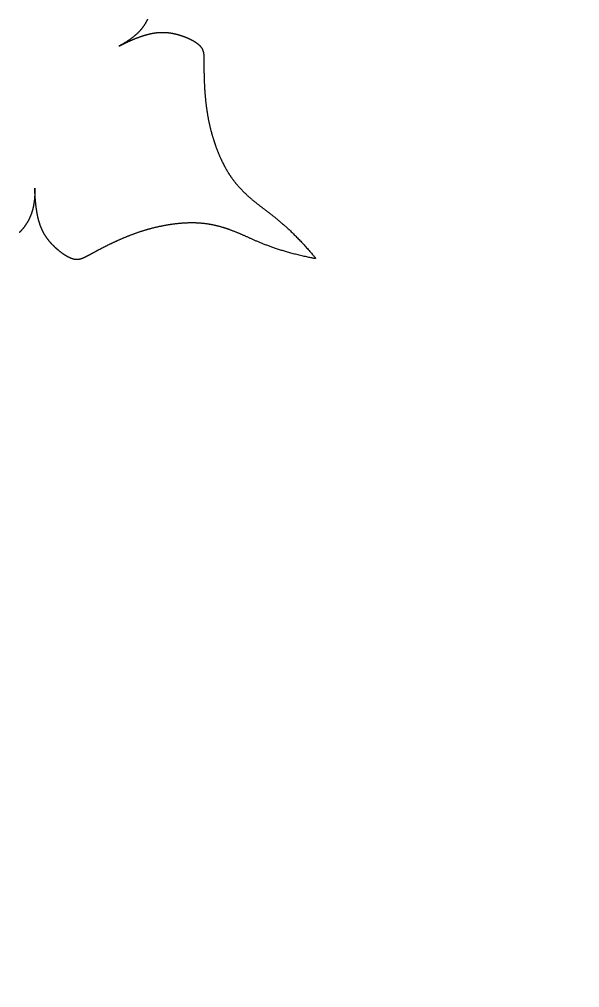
# Model space of a CAD drawing. Header units: feet. Extents: x 0 to 841, y 0 to 594.
# Drawn here: x 640.576 to 641.493, y 136.245 to 137.83 of the extents above; entities that cross this region are included whole.
import ezdxf

# ---------------------------------------------------------------- set-up
doc = ezdxf.new("R2010")
doc.units = ezdxf.units.FT
doc.header["$MEASUREMENT"] = 0
doc.layers.add('LOGO', color=7, linetype='Continuous')

# ---------------------------------------------------------------- blocks, each defined once
blk = doc.blocks.new('YOTA')
h = blk.add_hatch(color=1)
edge = h.paths.add_edge_path()
edge.add_arc((302.8865, 246.9749), 39.995, 0, 360)
edge = h.paths.add_edge_path(flags=16)
edge.add_arc((302.8865, 246.9749), 39.7003, 0, 360)
at = {"color": 2}
blk.add_lwpolyline([(273.847, 264.9217), (273.8464, 264.9205), (273.8457, 264.9192), (273.8451, 264.918), (273.8445, 264.9167), (273.8438, 264.9155), (273.8432, 264.9142), (273.8425, 264.913), (273.8419, 264.9118), (273.8412, 264.9105), (273.8405, 264.9093), (273.8398, 264.908), (273.8391, 264.9068), (273.8384, 264.9056), (273.8377, 264.9044), (273.837, 264.9031), (273.8363, 264.9019), (273.8356, 264.9007), (273.8348, 264.8995), (273.8341, 264.8983), (273.8333, 264.897), (273.8326, 264.8958), (273.8318, 264.8946), (273.831, 264.8934), (273.8303, 264.8922), (273.8295, 264.891), (273.8287, 264.8898), (273.8279, 264.8886), (273.8271, 264.8874), (273.8262, 264.8863), (273.8254, 264.8851), (273.8246, 264.8839), (273.8237, 264.8827), (273.8229, 264.8815), (273.822, 264.8804), (273.8212, 264.8792), (273.8203, 264.878), (273.8194, 264.8769), (273.8185, 264.8757), (273.8176, 264.8746), (273.8167, 264.8734), (273.8158, 264.8723), (273.8149, 264.8711), (273.814, 264.87), (273.813, 264.8689), (273.8121, 264.8677), (273.8112, 264.8666), (273.8102, 264.8655), (273.8092, 264.8644), (273.8083, 264.8632), (273.8073, 264.8621), (273.8063, 264.861), (273.8053, 264.8599), (273.8043, 264.8588), (273.8033, 264.8577), (273.8023, 264.8567), (273.8013, 264.8556), (273.8002, 264.8545), (273.7992, 264.8534), (273.7981, 264.8524), (273.7971, 264.8513), (273.796, 264.8502), (273.7949, 264.8492), (273.7939, 264.8481), (273.7928, 264.8471), (273.7917, 264.8461), (273.7906, 264.845), (273.7895, 264.844), (273.7884, 264.843), (273.7873, 264.842), (273.7861, 264.841), (273.785, 264.84), (273.7839, 264.839), (273.7827, 264.838), (273.7816, 264.837), (273.7804, 264.836), (273.7793, 264.835), (273.7781, 264.8341), (273.777, 264.8331), (273.7758, 264.8321), (273.7746, 264.8312), (273.7735, 264.8303), (273.7723, 264.8293), (273.7711, 264.8284), (273.77, 264.8275), (273.7688, 264.8266), (273.7676, 264.8256), (273.7664, 264.8247), (273.7653, 264.8239), (273.7641, 264.823), (273.7629, 264.8221), (273.7618, 264.8212), (273.7606, 264.8204), (273.7594, 264.8195), (273.7582, 264.8186), (273.7571, 264.8178), (273.7559, 264.817), (273.7548, 264.8161), (273.7536, 264.8153), (273.7524, 264.8145), (273.7513, 264.8137), (273.7501, 264.8129), (273.749, 264.8121), (273.7479, 264.8114), (273.7467, 264.8106), (273.7456, 264.8098), (273.7445, 264.8091), (273.7434, 264.8083), (273.7423, 264.8076), (273.7412, 264.8069), (273.7401, 264.8062), (273.739, 264.8054), (273.7379, 264.8047), (273.7368, 264.8041), (273.7357, 264.8034), (273.7347, 264.8027), (273.7336, 264.802), (273.7326, 264.8014), (273.7316, 264.8007), (273.7306, 264.8001), (273.7296, 264.7995), (273.7286, 264.7989), (273.7276, 264.7983), (273.7266, 264.7977), (273.7256, 264.7971), (273.7247, 264.7965), (273.7237, 264.7959), (273.7228, 264.7954), (273.7219, 264.7948), (273.721, 264.7943), (273.7201, 264.7938), (273.7192, 264.7933), (273.7184, 264.7928), (273.7175, 264.7923), (273.7167, 264.7918), (273.7159, 264.7913), (273.7151, 264.7909), (273.7143, 264.7904), (273.7135, 264.79), (273.7127, 264.7895), (273.712, 264.7891), (273.7113, 264.7887), (273.7106, 264.7883), (273.7099, 264.7879), (273.7092, 264.7876), (273.7086, 264.7872), (273.7079, 264.7869), (273.7073, 264.7865), (273.7067, 264.7862), (273.7062, 264.7859), (273.7056, 264.7856), (273.7051, 264.7853), (273.7046, 264.785), (273.7041, 264.7848), (273.7036, 264.7845), (273.7032, 264.7843), (273.7027, 264.7841), (273.7023, 264.7838), (273.7019, 264.7836), (273.7016, 264.7835), (273.7012, 264.7833), (273.7009, 264.7831), (273.7006, 264.783), (273.7003, 264.7828), (273.7001, 264.7827), (273.6999, 264.7826), (273.6997, 264.7825), (273.6995, 264.7824), (273.6993, 264.7823), (273.6992, 264.7823), (273.6991, 264.7822), (273.699, 264.7822), (273.6989, 264.7821), (273.6989, 264.7821), (273.6989, 264.7821), (273.6989, 264.7821), (273.6989, 264.7822), (273.699, 264.7822), (273.699, 264.7822), (273.6991, 264.7823), (273.6992, 264.7824), (273.6994, 264.7824), (273.6995, 264.7825), (273.6997, 264.7826), (273.6999, 264.7827), (273.7001, 264.7828), (273.7003, 264.783), (273.7006, 264.7831), (273.7009, 264.7833), (273.7012, 264.7834), (273.7015, 264.7836), (273.7018, 264.7838), (273.7022, 264.7839), (273.7025, 264.7841), (273.7029, 264.7843), (273.7033, 264.7846), (273.7038, 264.7848), (273.7042, 264.785), (273.7047, 264.7853), (273.7051, 264.7855), (273.7056, 264.7858), (273.7061, 264.786), (273.7067, 264.7863), (273.7072, 264.7866), (273.7078, 264.7869), (273.7084, 264.7872), (273.709, 264.7875), (273.7096, 264.7878), (273.7102, 264.7881), (273.7109, 264.7884), (273.7115, 264.7888), (273.7122, 264.7891), (273.7129, 264.7895), (273.7136, 264.7898), (273.7143, 264.7902), (273.715, 264.7906), (273.7158, 264.7909), (273.7166, 264.7913), (273.7173, 264.7917), (273.7181, 264.7921), (273.7189, 264.7925), (273.7198, 264.7929), (273.7206, 264.7933), (273.7214, 264.7937), (273.7223, 264.7941), (273.7232, 264.7946), (273.724, 264.795), (273.7249, 264.7954), (273.7258, 264.7959), (273.7268, 264.7963), (273.7277, 264.7968), (273.7286, 264.7972), (273.7296, 264.7977), (273.7306, 264.7981), (273.7315, 264.7986), (273.7325, 264.7991), (273.7335, 264.7995), (273.7345, 264.8), (273.7355, 264.8005), (273.7366, 264.801), (273.7376, 264.8015), (273.7387, 264.8019), (273.7397, 264.8024), (273.7408, 264.8029), (273.7418, 264.8034), (273.7429, 264.8039), (273.744, 264.8044), (273.7451, 264.8049), (273.7462, 264.8054), (273.7474, 264.806), (273.7485, 264.8065), (273.7496, 264.807), (273.7508, 264.8075), (273.7519, 264.808), (273.7531, 264.8085), (273.7542, 264.809), (273.7554, 264.8096), (273.7566, 264.8101), (273.7577, 264.8106), (273.7589, 264.8111), (273.7601, 264.8116), (273.7613, 264.8122), (273.7625, 264.8127), (273.7637, 264.8132), (273.765, 264.8137), (273.7662, 264.8143), (273.7674, 264.8148), (273.7686, 264.8153), (273.7699, 264.8158), (273.7711, 264.8163), (273.7724, 264.8169), (273.7736, 264.8174), (273.7749, 264.8179), (273.7761, 264.8184), (273.7774, 264.819), (273.7787, 264.8195), (273.7799, 264.82), (273.7812, 264.8205), (273.7825, 264.821), (273.7838, 264.8215), (273.7851, 264.822), (273.7864, 264.8226), (273.7877, 264.8231), (273.789, 264.8236), (273.7903, 264.8241), (273.7916, 264.8246), (273.7929, 264.8251), (273.7942, 264.8256), (273.7956, 264.8261), (273.7969, 264.8266), (273.7982, 264.8271), (273.7995, 264.8276), (273.8009, 264.8281), (273.8022, 264.8286), (273.8036, 264.8291), (273.8049, 264.8295), (273.8063, 264.83), (273.8076, 264.8305), (273.809, 264.831), (273.8103, 264.8315), (273.8117, 264.8319), (273.813, 264.8324), (273.8144, 264.8329), (273.8158, 264.8333), (273.8171, 264.8338), (273.8185, 264.8342), (273.8199, 264.8347), (273.8213, 264.8351), (273.8226, 264.8356), (273.824, 264.836), (273.8254, 264.8365), (273.8268, 264.8369), (273.8282, 264.8373), (273.8296, 264.8378), (273.831, 264.8382), (273.8323, 264.8386), (273.8337, 264.839), (273.8351, 264.8394), (273.8365, 264.8399), (273.8379, 264.8403), (273.8393, 264.8407), (273.8407, 264.8411), (273.8421, 264.8414), (273.8435, 264.8418), (273.8449, 264.8422), (273.8463, 264.8426), (273.8477, 264.843), (273.8491, 264.8433), (273.8506, 264.8437), (273.852, 264.844), (273.8534, 264.8444), (273.8548, 264.8447), (273.8562, 264.8451), (273.8576, 264.8454), (273.859, 264.8457), (273.8604, 264.8461), (273.8618, 264.8464), (273.8632, 264.8467), (273.8647, 264.847), (273.8661, 264.8473), (273.8675, 264.8476), (273.8689, 264.8479), (273.8703, 264.8482), (273.8717, 264.8485), (273.8731, 264.8487), (273.8745, 264.849), (273.8759, 264.8492), (273.8774, 264.8495), (273.8788, 264.8497), (273.8802, 264.85), (273.8816, 264.8502), (273.883, 264.8504), (273.8844, 264.8507), (273.8858, 264.8509), (273.8872, 264.8511), (273.8886, 264.8513), (273.89, 264.8515), (273.8914, 264.8516), (273.8928, 264.8518), (273.8942, 264.852), (273.8956, 264.8521), (273.897, 264.8523), (273.8984, 264.8524), (273.8998, 264.8526), (273.9012, 264.8527), (273.9025, 264.8528), (273.9039, 264.853), (273.9053, 264.8531), (273.9067, 264.8532), (273.9081, 264.8533), (273.9095, 264.8533), (273.9108, 264.8534), (273.9122, 264.8535), (273.9136, 264.8535), (273.915, 264.8536), (273.9163, 264.8537), (273.9177, 264.8537), (273.9191, 264.8537), (273.9204, 264.8538), (273.9218, 264.8538), (273.9232, 264.8538), (273.9245, 264.8538), (273.9259, 264.8538), (273.9272, 264.8538), (273.9286, 264.8538), (273.93, 264.8537), (273.9313, 264.8537), (273.9327, 264.8537), (273.934, 264.8536), (273.9354, 264.8536), (273.9367, 264.8535), (273.938, 264.8535), (273.9394, 264.8534), (273.9407, 264.8533), (273.9421, 264.8532), (273.9434, 264.8531), (273.9447, 264.853), (273.9461, 264.8529), (273.9474, 264.8528), (273.9487, 264.8527), (273.9501, 264.8526), (273.9514, 264.8525), (273.9527, 264.8523), (273.954, 264.8522), (273.9554, 264.852), (273.9567, 264.8519), (273.958, 264.8517), (273.9593, 264.8516), (273.9606, 264.8514), (273.9619, 264.8512), (273.9633, 264.851), (273.9646, 264.8509), (273.9659, 264.8507), (273.9672, 264.8505), (273.9685, 264.8503), (273.9698, 264.8501), (273.9711, 264.8498), (273.9724, 264.8496), (273.9737, 264.8494), (273.975, 264.8492), (273.9763, 264.8489), (273.9776, 264.8487), (273.9789, 264.8484), (273.9801, 264.8482), (273.9814, 264.8479), (273.9827, 264.8477), (273.984, 264.8474), (273.9853, 264.8471), (273.9866, 264.8468), (273.9878, 264.8465), (273.9891, 264.8463), (273.9904, 264.846), (273.9917, 264.8457), (273.9929, 264.8454), (273.9942, 264.8451), (273.9955, 264.8447), (273.9967, 264.8444), (273.998, 264.8441), (273.9993, 264.8438), (274.0005, 264.8434), (274.0018, 264.8431), (274.0031, 264.8428), (274.0043, 264.8424), (274.0056, 264.8421), (274.0068, 264.8417), (274.0081, 264.8414), (274.0093, 264.841), (274.0106, 264.8406), (274.0118, 264.8403), (274.0131, 264.8399), (274.0143, 264.8395), (274.0155, 264.8391), (274.0168, 264.8387), (274.018, 264.8383), (274.0192, 264.8379), (274.0205, 264.8375), (274.0217, 264.8371), (274.0229, 264.8367), (274.0242, 264.8363), (274.0254, 264.8359), (274.0266, 264.8355), (274.0278, 264.8351), (274.0291, 264.8346), (274.0303, 264.8342), (274.0315, 264.8338), (274.0327, 264.8334), (274.0339, 264.8329), (274.0351, 264.8325), (274.0363, 264.832), (274.0376, 264.8316), (274.0388, 264.8311), (274.04, 264.8307), (274.0412, 264.8302), (274.0424, 264.8297), (274.0435, 264.8293), (274.0447, 264.8288), (274.0459, 264.8283), (274.0471, 264.8279), (274.0483, 264.8274), (274.0495, 264.8269), (274.0506, 264.8264), (274.0518, 264.8259), (274.053, 264.8254), (274.0541, 264.8249), (274.0553, 264.8244), (274.0565, 264.8239), (274.0576, 264.8234), (274.0588, 264.8229), (274.0599, 264.8224), (274.061, 264.8219), (274.0622, 264.8214), (274.0633, 264.8209), (274.0644, 264.8203), (274.0656, 264.8198), (274.0667, 264.8193), (274.0678, 264.8188), (274.0689, 264.8182), (274.07, 264.8177), (274.0711, 264.8171), (274.0722, 264.8166), (274.0733, 264.8161), (274.0743, 264.8155), (274.0754, 264.815), (274.0765, 264.8144), (274.0775, 264.8138), (274.0786, 264.8133), (274.0796, 264.8127), (274.0807, 264.8122), (274.0817, 264.8116), (274.0828, 264.811), (274.0838, 264.8104), (274.0848, 264.8099), (274.0858, 264.8093), (274.0868, 264.8087), (274.0878, 264.8081), (274.0888, 264.8075), (274.0898, 264.8069), (274.0908, 264.8064), (274.0917, 264.8058), (274.0927, 264.8052), (274.0936, 264.8046), (274.0946, 264.804), (274.0955, 264.8034), (274.0964, 264.8027), (274.0974, 264.8021), (274.0983, 264.8015), (274.0992, 264.8009), (274.1001, 264.8003), (274.101, 264.7997), (274.1019, 264.7991), (274.1027, 264.7984), (274.1036, 264.7978), (274.1044, 264.7972), (274.1053, 264.7965), (274.1061, 264.7959), (274.1069, 264.7953), (274.1078, 264.7946), (274.1086, 264.794), (274.1094, 264.7934), (274.1102, 264.7927), (274.1109, 264.7921), (274.1117, 264.7914), (274.1125, 264.7908), (274.1132, 264.7901), (274.114, 264.7895), (274.1147, 264.7888), (274.1154, 264.7881), (274.1161, 264.7875), (274.1168, 264.7868), (274.1175, 264.7861), (274.1182, 264.7855), (274.1188, 264.7848), (274.1195, 264.7841), (274.1201, 264.7835), (274.1208, 264.7828), (274.1214, 264.7821), (274.122, 264.7814), (274.1226, 264.7807), (274.1232, 264.7801), (274.1238, 264.7794), (274.1243, 264.7787), (274.1249, 264.778), (274.1254, 264.7773), (274.126, 264.7766), (274.1265, 264.7759), (274.127, 264.7752), (274.1275, 264.7745), (274.128, 264.7738), (274.1284, 264.7731), (274.1289, 264.7724), (274.1294, 264.7717), (274.1298, 264.771), (274.1302, 264.7703), (274.1306, 264.7695), (274.131, 264.7688), (274.1314, 264.7681), (274.1318, 264.7673), (274.1322, 264.7666), (274.1326, 264.7659), (274.1329, 264.7651), (274.1333, 264.7644), (274.1336, 264.7636), (274.1339, 264.7628), (274.1342, 264.7621), (274.1345, 264.7613), (274.1348, 264.7605), (274.1351, 264.7597), (274.1354, 264.7589), (274.1357, 264.7581), (274.1359, 264.7573), (274.1362, 264.7565), (274.1364, 264.7557), (274.1367, 264.7549), (274.1369, 264.754), (274.1371, 264.7532), (274.1373, 264.7523), (274.1375, 264.7515), (274.1377, 264.7506), (274.1379, 264.7497), (274.1381, 264.7488), (274.1383, 264.7479), (274.1384, 264.747), (274.1386, 264.7461), (274.1388, 264.7452), (274.1389, 264.7443), (274.1391, 264.7433), (274.1392, 264.7424), (274.1393, 264.7414), (274.1394, 264.7404), (274.1396, 264.7395), (274.1397, 264.7385), (274.1398, 264.7375), (274.1399, 264.7364), (274.14, 264.7354), (274.1401, 264.7344), (274.1401, 264.7333), (274.1402, 264.7323), (274.1403, 264.7312), (274.1404, 264.7301), (274.1404, 264.729), (274.1405, 264.7279), (274.1406, 264.7267), (274.1406, 264.7256), (274.1407, 264.7244), (274.1407, 264.7233), (274.1407, 264.7221), (274.1408, 264.7209), (274.1408, 264.7197), (274.1409, 264.7185), (274.1409, 264.7172), (274.1409, 264.716), (274.1409, 264.7147), (274.1409, 264.7134), (274.141, 264.7121), (274.141, 264.7108), (274.141, 264.7095), (274.141, 264.7081), (274.141, 264.7067), (274.141, 264.7054), (274.141, 264.704), (274.141, 264.7025), (274.141, 264.7011), (274.141, 264.6997), (274.141, 264.6982), (274.141, 264.6967), (274.141, 264.6952), (274.141, 264.6937), (274.141, 264.6921), (274.141, 264.6906), (274.141, 264.689), (274.141, 264.6874), (274.141, 264.6858), (274.141, 264.6842), (274.141, 264.6825), (274.141, 264.6808), (274.141, 264.6791), (274.141, 264.6774), (274.141, 264.6757), (274.141, 264.6739), (274.141, 264.6722), (274.141, 264.6704), (274.141, 264.6686), (274.141, 264.6667), (274.141, 264.6649), (274.141, 264.663), (274.141, 264.6611), (274.141, 264.6592), (274.1411, 264.6572), (274.1411, 264.6553), (274.1411, 264.6533), (274.1411, 264.6513), (274.1411, 264.6493), (274.1412, 264.6472), (274.1412, 264.6452), (274.1412, 264.6431), (274.1413, 264.641), (274.1413, 264.6389), (274.1413, 264.6367), (274.1414, 264.6346), (274.1414, 264.6324), (274.1415, 264.6302), (274.1415, 264.628), (274.1416, 264.6258), (274.1416, 264.6235), (274.1417, 264.6213), (274.1417, 264.619), (274.1418, 264.6167), (274.1419, 264.6144), (274.1419, 264.6121), (274.142, 264.6097), (274.1421, 264.6074), (274.1422, 264.605), (274.1423, 264.6026), (274.1423, 264.6002), (274.1424, 264.5978), (274.1425, 264.5954), (274.1426, 264.5929), (274.1427, 264.5905), (274.1429, 264.588), (274.143, 264.5855), (274.1431, 264.583), (274.1432, 264.5805), (274.1433, 264.578), (274.1435, 264.5754), (274.1436, 264.5729), (274.1437, 264.5703), (274.1439, 264.5677), (274.144, 264.5652), (274.1442, 264.5626), (274.1444, 264.56), (274.1445, 264.5573), (274.1447, 264.5547), (274.1449, 264.5521), (274.145, 264.5494), (274.1452, 264.5468), (274.1454, 264.5441), (274.1456, 264.5414), (274.1458, 264.5387), (274.146, 264.536), (274.1462, 264.5333), (274.1465, 264.5306), (274.1467, 264.5279), (274.1469, 264.5251), (274.1472, 264.5224), (274.1474, 264.5196), (274.1476, 264.5169), (274.1479, 264.5141), (274.1482, 264.5114), (274.1484, 264.5086), (274.1487, 264.5058), (274.149, 264.503), (274.1493, 264.5002), (274.1496, 264.4974), (274.1499, 264.4946), (274.1502, 264.4918), (274.1505, 264.489), (274.1508, 264.4862), (274.1511, 264.4833), (274.1514, 264.4805), (274.1518, 264.4777), (274.1521, 264.4748), (274.1525, 264.472), (274.1528, 264.4692), (274.1532, 264.4663), (274.1536, 264.4635), (274.154, 264.4606), (274.1544, 264.4577), (274.1548, 264.4549), (274.1552, 264.452), (274.1556, 264.4492), (274.156, 264.4463), (274.1564, 264.4434), (274.1569, 264.4406), (274.1573, 264.4377), (274.1578, 264.4348), (274.1582, 264.432), (274.1587, 264.4291), (274.1592, 264.4262), (274.1596, 264.4234), (274.1601, 264.4205), (274.1606, 264.4176), (274.1612, 264.4148), (274.1617, 264.4119), (274.1622, 264.409), (274.1627, 264.4062), (274.1633, 264.4033), (274.1638, 264.4005), (274.1644, 264.3976), (274.165, 264.3947), (274.1655, 264.3919), (274.1661, 264.389), (274.1667, 264.3862), (274.1673, 264.3834), (274.1679, 264.3805), (274.1685, 264.3777), (274.1692, 264.3748), (274.1698, 264.372), (274.1705, 264.3692), (274.1711, 264.3663), (274.1718, 264.3635), (274.1724, 264.3607), (274.1731, 264.3579), (274.1738, 264.3551), (274.1745, 264.3522), (274.1752, 264.3494), (274.1759, 264.3466), (274.1766, 264.3438), (274.1773, 264.341), (274.1781, 264.3383), (274.1788, 264.3355), (274.1796, 264.3327), (274.1803, 264.3299), (274.1811, 264.3271), (274.1818, 264.3244), (274.1826, 264.3216), (274.1834, 264.3188), (274.1842, 264.3161), (274.185, 264.3133), (274.1858, 264.3106), (274.1866, 264.3078), (274.1875, 264.3051), (274.1883, 264.3024), (274.1891, 264.2996), (274.19, 264.2969), (274.1908, 264.2942), (274.1917, 264.2915), (274.1926, 264.2888), (274.1934, 264.2861), (274.1943, 264.2834), (274.1952, 264.2807), (274.1961, 264.2781), (274.197, 264.2754), (274.1979, 264.2727), (274.1988, 264.2701), (274.1998, 264.2674), (274.2007, 264.2648), (274.2016, 264.2621), (274.2026, 264.2595), (274.2035, 264.2569), (274.2045, 264.2542), (274.2054, 264.2516), (274.2064, 264.249), (274.2074, 264.2464), (274.2084, 264.2438), (274.2094, 264.2413), (274.2104, 264.2387), (274.2114, 264.2361), (274.2124, 264.2336), (274.2134, 264.231), (274.2144, 264.2285), (274.2155, 264.2259), (274.2165, 264.2234), (274.2175, 264.2209), (274.2186, 264.2184), (274.2196, 264.2159), (274.2207, 264.2134), (274.2218, 264.2109), (274.2228, 264.2084), (274.2239, 264.2059), (274.225, 264.2035), (274.2261, 264.201), (274.2272, 264.1986), (274.2283, 264.1962), (274.2294, 264.1937), (274.2305, 264.1913), (274.2316, 264.1889), (274.2328, 264.1865), (274.2339, 264.1842), (274.235, 264.1818), (274.2362, 264.1794), (274.2373, 264.1771), (274.2385, 264.1747), (274.2397, 264.1724), (274.2408, 264.1701), (274.242, 264.1677), (274.2432, 264.1654), (274.2444, 264.1632), (274.2456, 264.1609), (274.2467, 264.1586), (274.2479, 264.1563), (274.2492, 264.1541), (274.2504, 264.1519), (274.2516, 264.1496), (274.2528, 264.1474), (274.254, 264.1452), (274.2553, 264.143), (274.2565, 264.1408), (274.2578, 264.1386), (274.259, 264.1365), (274.2603, 264.1343), (274.2615, 264.1322), (274.2628, 264.13), (274.2641, 264.1279), (274.2654, 264.1258), (274.2666, 264.1237), (274.2679, 264.1216), (274.2693, 264.1195), (274.2706, 264.1174), (274.2719, 264.1154), (274.2732, 264.1133), (274.2745, 264.1113), (274.2759, 264.1092), (274.2772, 264.1072), (274.2786, 264.1051), (274.28, 264.1031), (274.2813, 264.1011), (274.2827, 264.0991), (274.2841, 264.0971), (274.2855, 264.0951), (274.2869, 264.0931), (274.2884, 264.0911), (274.2898, 264.0892), (274.2912, 264.0872), (274.2927, 264.0852), (274.2942, 264.0833), (274.2956, 264.0813), (274.2971, 264.0794), (274.2986, 264.0775), (274.3001, 264.0755), (274.3016, 264.0736), (274.3032, 264.0717), (274.3047, 264.0698), (274.3062, 264.0678), (274.3078, 264.0659), (274.3094, 264.064), (274.311, 264.0621), (274.3126, 264.0602), (274.3142, 264.0583), (274.3158, 264.0564), (274.3174, 264.0546), (274.3191, 264.0527), (274.3207, 264.0508), (274.3224, 264.0489), (274.3241, 264.047), (274.3258, 264.0452), (274.3275, 264.0433), (274.3292, 264.0414), (274.331, 264.0395), (274.3327, 264.0377), (274.3345, 264.0358), (274.3363, 264.0339), (274.3381, 264.0321), (274.3399, 264.0302), (274.3417, 264.0283), (274.3436, 264.0265), (274.3454, 264.0246), (274.3473, 264.0228), (274.3492, 264.0209), (274.3511, 264.019), (274.353, 264.0172), (274.355, 264.0153), (274.3569, 264.0134), (274.3589, 264.0116), (274.3609, 264.0097), (274.3629, 264.0078), (274.3649, 264.006), (274.3669, 264.0041), (274.369, 264.0022), (274.3711, 264.0003), (274.3732, 263.9985), (274.3753, 263.9966), (274.3774, 263.9947), (274.3795, 263.9928), (274.3817, 263.9909), (274.3839, 263.989), (274.3861, 263.9871), (274.3883, 263.9852), (274.3905, 263.9833), (274.3928, 263.9814), (274.3951, 263.9795), (274.3974, 263.9776), (274.3997, 263.9757), (274.402, 263.9737), (274.4044, 263.9718), (274.4068, 263.9699), (274.4092, 263.9679), (274.4116, 263.966), (274.414, 263.964), (274.4165, 263.9621), (274.4189, 263.9601), (274.4214, 263.9581), (274.424, 263.9561), (274.4265, 263.9542), (274.4291, 263.9522), (274.4316, 263.9502), (274.4343, 263.9481), (274.4369, 263.9461), (274.4395, 263.9441), (274.4422, 263.942), (274.4449, 263.94), (274.4476, 263.9379), (274.4504, 263.9358), (274.4531, 263.9337), (274.4559, 263.9316), (274.4587, 263.9295), (274.4616, 263.9273), (274.4644, 263.9251), (274.4673, 263.9229), (274.4702, 263.9207), (274.4731, 263.9185), (274.4761, 263.9162), (274.4791, 263.9139), (274.4821, 263.9116), (274.4851, 263.9093), (274.4882, 263.9069), (274.4912, 263.9045), (274.4943, 263.9021), (274.4975, 263.8997), (274.5006, 263.8972), (274.5038, 263.8947), (274.507, 263.8921), (274.5102, 263.8895), (274.5135, 263.8869), (274.5168, 263.8842), (274.5201, 263.8816), (274.5234, 263.8788), (274.5268, 263.876), (274.5302, 263.8732), (274.5336, 263.8704), (274.537, 263.8675), (274.5405, 263.8645), (274.544, 263.8616), (274.5475, 263.8585), (274.5511, 263.8554), (274.5546, 263.8523), (274.5582, 263.8491), (274.5619, 263.8459), (274.5655, 263.8426), (274.5692, 263.8393), (274.573, 263.8359), (274.5767, 263.8325), (274.5805, 263.829), (274.5843, 263.8255), (274.5881, 263.8219), (274.592, 263.8182), (274.5959, 263.8145), (274.5998, 263.8107), (274.6038, 263.8069), (274.6078, 263.8029), (274.6118, 263.799), (274.6158, 263.7949), (274.6199, 263.7909), (274.624, 263.7867), (274.6281, 263.7825), (274.6323, 263.7782), (274.6365, 263.7738), (274.6407, 263.7694), (274.645, 263.7648), (274.6493, 263.7603), (274.6536, 263.7556), (274.658, 263.7509), (274.6623, 263.7461), (274.6668, 263.7412), (274.6712, 263.7362), (274.6757, 263.7312), (274.6802, 263.7261), (274.6846, 263.7211), (274.6889, 263.7161), (274.6931, 263.7113), (274.6971, 263.7067), (274.7009, 263.7022), (274.7045, 263.6981), (274.7077, 263.6943), (274.7106, 263.6909), (274.7132, 263.6879), (274.7153, 263.6853), (274.7171, 263.6831), (274.7186, 263.6812), (274.7198, 263.6796), (274.7207, 263.6783), (274.7213, 263.6773), (274.7216, 263.6765), (274.7217, 263.6758), (274.7216, 263.6754), (274.7213, 263.675), (274.7207, 263.6748), (274.7198, 263.6747), (274.7186, 263.6748), (274.717, 263.6749), (274.7151, 263.6752), (274.7127, 263.6756), (274.7099, 263.6761), (274.7066, 263.6768), (274.7027, 263.6776), (274.6983, 263.6785), (274.6934, 263.6795), (274.6881, 263.6806), (274.6824, 263.6819), (274.6764, 263.6831), (274.6701, 263.6845), (274.6637, 263.6859), (274.6572, 263.6874), (274.6506, 263.6889), (274.644, 263.6904), (274.6376, 263.6919), (274.6312, 263.6935), (274.6248, 263.695), (274.6186, 263.6966), (274.6124, 263.6981), (274.6064, 263.6997), (274.6004, 263.7013), (274.5944, 263.7028), (274.5886, 263.7044), (274.5828, 263.706), (274.5771, 263.7076), (274.5715, 263.7092), (274.5659, 263.7108), (274.5605, 263.7125), (274.5551, 263.7141), (274.5497, 263.7157), (274.5444, 263.7173), (274.5392, 263.7189), (274.5341, 263.7206), (274.529, 263.7222), (274.524, 263.7239), (274.5191, 263.7255), (274.5142, 263.7271), (274.5094, 263.7288), (274.5047, 263.7304), (274.5, 263.7321), (274.4953, 263.7337), (274.4908, 263.7353), (274.4863, 263.737), (274.4818, 263.7386), (274.4774, 263.7403), (274.473, 263.7419), (274.4687, 263.7435), (274.4645, 263.7452), (274.4603, 263.7468), (274.4562, 263.7484), (274.4521, 263.7501), (274.448, 263.7517), (274.444, 263.7533), (274.4401, 263.7549), (274.4362, 263.7565), (274.4323, 263.7581), (274.4285, 263.7597), (274.4247, 263.7613), (274.421, 263.7629), (274.4173, 263.7644), (274.4136, 263.766), (274.41, 263.7676), (274.4064, 263.7691), (274.4029, 263.7707), (274.3994, 263.7722), (274.3959, 263.7737), (274.3925, 263.7752), (274.3891, 263.7768), (274.3857, 263.7783), (274.3824, 263.7797), (274.3791, 263.7812), (274.3758, 263.7827), (274.3726, 263.7841), (274.3693, 263.7856), (274.3661, 263.787), (274.363, 263.7884), (274.3598, 263.7898), (274.3567, 263.7912), (274.3536, 263.7926), (274.3505, 263.794), (274.3475, 263.7953), (274.3444, 263.7966), (274.3414, 263.798), (274.3384, 263.7993), (274.3354, 263.8006), (274.3325, 263.8018), (274.3295, 263.8031), (274.3266, 263.8044), (274.3237, 263.8056), (274.3208, 263.8068), (274.3179, 263.808), (274.315, 263.8092), (274.3122, 263.8104), (274.3093, 263.8115), (274.3065, 263.8127), (274.3037, 263.8138), (274.3009, 263.8149), (274.2981, 263.816), (274.2954, 263.8171), (274.2926, 263.8181), (274.2898, 263.8192), (274.2871, 263.8202), (274.2844, 263.8212), (274.2817, 263.8222), (274.279, 263.8232), (274.2763, 263.8242), (274.2736, 263.8252), (274.271, 263.8261), (274.2683, 263.827), (274.2657, 263.828), (274.263, 263.8289), (274.2604, 263.8298), (274.2578, 263.8306), (274.2552, 263.8315), (274.2526, 263.8323), (274.25, 263.8332), (274.2475, 263.834), (274.2449, 263.8348), (274.2423, 263.8356), (274.2398, 263.8364), (274.2372, 263.8371), (274.2347, 263.8379), (274.2322, 263.8386), (274.2297, 263.8394), (274.2272, 263.8401), (274.2246, 263.8408), (274.2221, 263.8414), (274.2197, 263.8421), (274.2172, 263.8428), (274.2147, 263.8434), (274.2122, 263.8441), (274.2097, 263.8447), (274.2073, 263.8453), (274.2048, 263.8459), (274.2024, 263.8464), (274.1999, 263.847), (274.1975, 263.8476), (274.195, 263.8481), (274.1926, 263.8486), (274.1901, 263.8492), (274.1877, 263.8497), (274.1853, 263.8501), (274.1828, 263.8506), (274.1804, 263.8511), (274.178, 263.8515), (274.1756, 263.852), (274.1731, 263.8524), (274.1707, 263.8528), (274.1683, 263.8532), (274.1659, 263.8536), (274.1635, 263.854), (274.161, 263.8544), (274.1586, 263.8547), (274.1562, 263.8551), (274.1538, 263.8554), (274.1514, 263.8557), (274.149, 263.8561), (274.1465, 263.8563), (274.1441, 263.8566), (274.1417, 263.8569), (274.1393, 263.8572), (274.1369, 263.8574), (274.1344, 263.8577), (274.132, 263.8579), (274.1296, 263.8581), (274.1271, 263.8583), (274.1247, 263.8585), (274.1223, 263.8587), (274.1198, 263.8589), (274.1174, 263.8591), (274.1149, 263.8592), (274.1124, 263.8594), (274.11, 263.8595), (274.1075, 263.8596), (274.105, 263.8597), (274.1026, 263.8598), (274.1001, 263.8599), (274.0976, 263.86), (274.0951, 263.8601), (274.0926, 263.8601), (274.0901, 263.8602), (274.0876, 263.8602), (274.0851, 263.8602), (274.0825, 263.8603), (274.08, 263.8603), (274.0775, 263.8603), (274.0749, 263.8603), (274.0724, 263.8602), (274.0698, 263.8602), (274.0672, 263.8602), (274.0647, 263.8601), (274.0621, 263.8601), (274.0595, 263.86), (274.0569, 263.8599), (274.0543, 263.8598), (274.0517, 263.8597), (274.0491, 263.8596), (274.0465, 263.8595), (274.0439, 263.8594), (274.0412, 263.8592), (274.0386, 263.8591), (274.036, 263.8589), (274.0333, 263.8587), (274.0307, 263.8586), (274.028, 263.8584), (274.0253, 263.8582), (274.0227, 263.858), (274.02, 263.8577), (274.0173, 263.8575), (274.0146, 263.8573), (274.0119, 263.857), (274.0093, 263.8568), (274.0066, 263.8565), (274.0039, 263.8562), (274.0012, 263.856), (273.9984, 263.8557), (273.9957, 263.8554), (273.993, 263.8551), (273.9903, 263.8547), (273.9876, 263.8544), (273.9848, 263.8541), (273.9821, 263.8537), (273.9794, 263.8534), (273.9766, 263.853), (273.9739, 263.8526), (273.9711, 263.8522), (273.9684, 263.8518), (273.9656, 263.8514), (273.9629, 263.851), (273.9601, 263.8506), (273.9573, 263.8501), (273.9546, 263.8497), (273.9518, 263.8492), (273.949, 263.8488), (273.9463, 263.8483), (273.9435, 263.8478), (273.9407, 263.8473), (273.9379, 263.8468), (273.9351, 263.8463), (273.9324, 263.8458), (273.9296, 263.8453), (273.9268, 263.8448), (273.924, 263.8442), (273.9212, 263.8437), (273.9184, 263.8431), (273.9156, 263.8425), (273.9128, 263.8419), (273.91, 263.8414), (273.9072, 263.8408), (273.9044, 263.8402), (273.9016, 263.8395), (273.8988, 263.8389), (273.896, 263.8383), (273.8932, 263.8376), (273.8904, 263.837), (273.8876, 263.8363), (273.8848, 263.8356), (273.882, 263.835), (273.8792, 263.8343), (273.8764, 263.8336), (273.8736, 263.8329), (273.8708, 263.8322), (273.868, 263.8314), (273.8652, 263.8307), (273.8624, 263.83), (273.8596, 263.8292), (273.8568, 263.8285), (273.854, 263.8277), (273.8513, 263.8269), (273.8485, 263.8261), (273.8457, 263.8253), (273.8429, 263.8245), (273.8401, 263.8237), (273.8373, 263.8229), (273.8345, 263.8221), (273.8317, 263.8212), (273.8289, 263.8204), (273.8262, 263.8195), (273.8234, 263.8187), (273.8206, 263.8178), (273.8178, 263.8169), (273.8151, 263.816), (273.8123, 263.8152), (273.8095, 263.8143), (273.8067, 263.8133), (273.804, 263.8124), (273.8012, 263.8115), (273.7985, 263.8106), (273.7957, 263.8096), (273.793, 263.8087), (273.7902, 263.8077), (273.7875, 263.8067), (273.7848, 263.8058), (273.782, 263.8048), (273.7793, 263.8038), (273.7766, 263.8028), (273.7738, 263.8018), (273.7711, 263.8008), (273.7684, 263.7998), (273.7657, 263.7988), (273.763, 263.7978), (273.7603, 263.7967), (273.7576, 263.7957), (273.755, 263.7947), (273.7523, 263.7936), (273.7496, 263.7926), (273.747, 263.7915), (273.7443, 263.7905), (273.7416, 263.7894), (273.739, 263.7883), (273.7364, 263.7873), (273.7337, 263.7862), (273.7311, 263.7851), (273.7285, 263.784), (273.7259, 263.7829), (273.7233, 263.7819), (273.7207, 263.7808), (273.7181, 263.7797), (273.7156, 263.7786), (273.713, 263.7775), (273.7104, 263.7764), (273.7079, 263.7753), (273.7054, 263.7742), (273.7028, 263.7731), (273.7003, 263.772), (273.6978, 263.7709), (273.6953, 263.7697), (273.6928, 263.7686), (273.6903, 263.7675), (273.6879, 263.7664), (273.6854, 263.7653), (273.683, 263.7642), (273.6805, 263.7631), (273.6781, 263.762), (273.6757, 263.7608), (273.6733, 263.7597), (273.6709, 263.7586), (273.6685, 263.7575), (273.6662, 263.7564), (273.6638, 263.7553), (273.6615, 263.7542), (273.6591, 263.7531), (273.6568, 263.752), (273.6545, 263.7509), (273.6522, 263.7498), (273.65, 263.7487), (273.6477, 263.7476), (273.6454, 263.7465), (273.6432, 263.7454), (273.641, 263.7443), (273.6388, 263.7432), (273.6366, 263.7421), (273.6344, 263.741), (273.6322, 263.7399), (273.6301, 263.7389), (273.628, 263.7378), (273.6258, 263.7367), (273.6237, 263.7357), (273.6216, 263.7346), (273.6196, 263.7336), (273.6175, 263.7325), (273.6155, 263.7315), (273.6134, 263.7304), (273.6114, 263.7294), (273.6094, 263.7284), (273.6075, 263.7274), (273.6055, 263.7263), (273.6035, 263.7253), (273.6016, 263.7243), (273.5997, 263.7233), (273.5978, 263.7223), (273.5959, 263.7214), (273.5941, 263.7204), (273.5923, 263.7194), (273.5904, 263.7184), (273.5886, 263.7175), (273.5868, 263.7165), (273.5851, 263.7156), (273.5833, 263.7147), (273.5816, 263.7137), (273.5799, 263.7128), (273.5782, 263.7119), (273.5765, 263.711), (273.5749, 263.7101), (273.5733, 263.7092), (273.5716, 263.7083), (273.57, 263.7075), (273.5685, 263.7066), (273.5669, 263.7058), (273.5654, 263.7049), (273.5639, 263.7041), (273.5624, 263.7033), (273.5609, 263.7025), (273.5594, 263.7016), (273.558, 263.7008), (273.5565, 263.7001), (273.5551, 263.6993), (273.5537, 263.6985), (273.5523, 263.6978), (273.551, 263.697), (273.5496, 263.6963), (273.5483, 263.6955), (273.547, 263.6948), (273.5457, 263.6941), (273.5444, 263.6934), (273.5431, 263.6927), (273.5418, 263.692), (273.5406, 263.6913), (273.5394, 263.6907), (273.5381, 263.69), (273.5369, 263.6894), (273.5357, 263.6887), (273.5346, 263.6881), (273.5334, 263.6875), (273.5323, 263.6869), (273.5311, 263.6863), (273.53, 263.6857), (273.5289, 263.6851), (273.5278, 263.6845), (273.5267, 263.684), (273.5256, 263.6834), (273.5245, 263.6829), (273.5235, 263.6824), (273.5224, 263.6818), (273.5214, 263.6813), (273.5204, 263.6808), (273.5194, 263.6803), (273.5183, 263.6799), (273.5173, 263.6794), (273.5164, 263.6789), (273.5154, 263.6785), (273.5144, 263.678), (273.5134, 263.6776), (273.5125, 263.6772), (273.5115, 263.6768), (273.5106, 263.6764), (273.5097, 263.676), (273.5087, 263.6756), (273.5078, 263.6752), (273.5069, 263.6749), (273.506, 263.6745), (273.5051, 263.6742), (273.5042, 263.6739), (273.5033, 263.6735), (273.5024, 263.6732), (273.5015, 263.6729), (273.5007, 263.6726), (273.4998, 263.6724), (273.4989, 263.6721), (273.4981, 263.6719), (273.4972, 263.6716), (273.4964, 263.6714), (273.4955, 263.6712), (273.4947, 263.6709), (273.4938, 263.6707), (273.493, 263.6706), (273.4922, 263.6704), (273.4913, 263.6702), (273.4905, 263.67), (273.4897, 263.6699), (273.4888, 263.6698), (273.488, 263.6696), (273.4872, 263.6695), (273.4863, 263.6694), (273.4855, 263.6693), (273.4847, 263.6692), (273.4839, 263.6692), (273.483, 263.6691), (273.4822, 263.6691), (273.4814, 263.669), (273.4806, 263.669), (273.4797, 263.669), (273.4789, 263.669), (273.4781, 263.669), (273.4772, 263.669), (273.4764, 263.669), (273.4756, 263.6691), (273.4747, 263.6691), (273.4739, 263.6692), (273.473, 263.6693), (273.4722, 263.6694), (273.4713, 263.6695), (273.4705, 263.6696), (273.4696, 263.6697), (273.4687, 263.6698), (273.4679, 263.67), (273.467, 263.6701), (273.4661, 263.6703), (273.4653, 263.6705), (273.4644, 263.6707), (273.4635, 263.6709), (273.4626, 263.6711), (273.4617, 263.6713), (273.4608, 263.6715), (273.4599, 263.6718), (273.459, 263.672), (273.4581, 263.6723), (273.4572, 263.6726), (273.4563, 263.6728), (273.4554, 263.6731), (273.4544, 263.6734), (273.4535, 263.6738), (273.4526, 263.6741), (273.4517, 263.6744), (273.4507, 263.6748), (273.4498, 263.6751), (273.4489, 263.6755), (273.4479, 263.6758), (273.447, 263.6762), (273.446, 263.6766), (273.4451, 263.677), (273.4441, 263.6774), (273.4432, 263.6779), (273.4422, 263.6783), (273.4413, 263.6787), (273.4403, 263.6792), (273.4393, 263.6796), (273.4384, 263.6801), (273.4374, 263.6806), (273.4364, 263.681), (273.4355, 263.6815), (273.4345, 263.682), (273.4335, 263.6825), (273.4325, 263.6831), (273.4315, 263.6836), (273.4306, 263.6841), (273.4296, 263.6847), (273.4286, 263.6852), (273.4276, 263.6858), (273.4266, 263.6863), (273.4256, 263.6869), (273.4247, 263.6875), (273.4237, 263.6881), (273.4227, 263.6887), (273.4217, 263.6893), (273.4207, 263.6899), (273.4197, 263.6905), (273.4187, 263.6911), (273.4177, 263.6917), (273.4167, 263.6924), (273.4157, 263.693), (273.4147, 263.6937), (273.4137, 263.6943), (273.4127, 263.695), (273.4117, 263.6957), (273.4107, 263.6963), (273.4097, 263.697), (273.4087, 263.6977), (273.4077, 263.6984), (273.4067, 263.6991), (273.4057, 263.6998), (273.4047, 263.7005), (273.4037, 263.7013), (273.4027, 263.702), (273.4017, 263.7027), (273.4007, 263.7034), (273.3997, 263.7042), (273.3987, 263.7049), (273.3977, 263.7057), (273.3967, 263.7064), (273.3957, 263.7072), (273.3947, 263.708), (273.3938, 263.7088), (273.3928, 263.7095), (273.3918, 263.7103), (273.3908, 263.7111), (273.3898, 263.7119), (273.3888, 263.7127), (273.3878, 263.7135), (273.3868, 263.7143), (273.3858, 263.7151), (273.3848, 263.7159), (273.3839, 263.7168), (273.3829, 263.7176), (273.3819, 263.7184), (273.3809, 263.7192), (273.38, 263.7201), (273.379, 263.7209), (273.378, 263.7218), (273.377, 263.7226), (273.3761, 263.7234), (273.3751, 263.7243), (273.3741, 263.7252), (273.3732, 263.726), (273.3722, 263.7269), (273.3712, 263.7278), (273.3703, 263.7286), (273.3693, 263.7295), (273.3684, 263.7304), (273.3674, 263.7313), (273.3665, 263.7321), (273.3655, 263.733), (273.3646, 263.7339), (273.3637, 263.7348), (273.3627, 263.7357), (273.3618, 263.7366), (273.3609, 263.7375), (273.3599, 263.7384), (273.359, 263.7393), (273.3581, 263.7403), (273.3572, 263.7412), (273.3562, 263.7421), (273.3553, 263.743), (273.3544, 263.7439), (273.3535, 263.7449), (273.3526, 263.7458), (273.3517, 263.7468), (273.3508, 263.7477), (273.3499, 263.7486), (273.349, 263.7496), (273.3481, 263.7506), (273.3472, 263.7515), (273.3464, 263.7525), (273.3455, 263.7534), (273.3446, 263.7544), (273.3437, 263.7554), (273.3429, 263.7564), (273.342, 263.7573), (273.3411, 263.7583), (273.3403, 263.7593), (273.3394, 263.7603), (273.3386, 263.7613), (273.3377, 263.7623), (273.3369, 263.7633), (273.336, 263.7643), (273.3352, 263.7653), (273.3344, 263.7664), (273.3335, 263.7674), (273.3327, 263.7684), (273.3319, 263.7694), (273.3311, 263.7705), (273.3303, 263.7715), (273.3294, 263.7725), (273.3286, 263.7736), (273.3278, 263.7746), (273.327, 263.7757), (273.3263, 263.7768), (273.3255, 263.7778), (273.3247, 263.7789), (273.3239, 263.78), (273.3231, 263.781), (273.3224, 263.7821), (273.3216, 263.7832), (273.3208, 263.7843), (273.3201, 263.7854), (273.3193, 263.7865), (273.3186, 263.7876), (273.3178, 263.7887), (273.3171, 263.7898), (273.3163, 263.7909), (273.3156, 263.792), (273.3149, 263.7932), (273.3142, 263.7943), (273.3135, 263.7954), (273.3127, 263.7966), (273.312, 263.7977), (273.3113, 263.7989), (273.3106, 263.8), (273.31, 263.8012), (273.3093, 263.8023), (273.3086, 263.8035), (273.3079, 263.8047), (273.3072, 263.8059), (273.3066, 263.807), (273.3059, 263.8082), (273.3053, 263.8094), (273.3046, 263.8106), (273.304, 263.8118), (273.3033, 263.813), (273.3027, 263.8142), (273.3021, 263.8155), (273.3015, 263.8167), (273.3008, 263.8179), (273.3002, 263.8191), (273.2996, 263.8204), (273.299, 263.8216), (273.2984, 263.8229), (273.2978, 263.8241), (273.2973, 263.8254), (273.2967, 263.8266), (273.2961, 263.8279), (273.2956, 263.8292), (273.295, 263.8304), (273.2944, 263.8317), (273.2939, 263.833), (273.2934, 263.8343), (273.2928, 263.8356), (273.2923, 263.8369), (273.2918, 263.8382), (273.2913, 263.8395), (273.2907, 263.8408), (273.2902, 263.8422), (273.2897, 263.8435), (273.2892, 263.8448), (273.2888, 263.8461), (273.2883, 263.8475), (273.2878, 263.8488), (273.2873, 263.8502), (273.2869, 263.8515), (273.2864, 263.8529), (273.2859, 263.8542), (273.2855, 263.8556), (273.285, 263.857), (273.2846, 263.8583), (273.2842, 263.8597), (273.2837, 263.8611), (273.2833, 263.8624), (273.2829, 263.8638), (273.2825, 263.8652), (273.2821, 263.8666), (273.2817, 263.868), (273.2813, 263.8694), (273.2809, 263.8708), (273.2805, 263.8722), (273.2801, 263.8736), (273.2797, 263.875), (273.2794, 263.8764), (273.279, 263.8778), (273.2786, 263.8792), (273.2783, 263.8806), (273.2779, 263.882), (273.2776, 263.8834), (273.2772, 263.8848), (273.2769, 263.8862), (273.2766, 263.8876), (273.2762, 263.8891), (273.2759, 263.8905), (273.2756, 263.8919), (273.2753, 263.8933), (273.275, 263.8947), (273.2747, 263.8962), (273.2744, 263.8976), (273.2741, 263.899), (273.2738, 263.9004), (273.2735, 263.9019), (273.2732, 263.9033), (273.2729, 263.9047), (273.2726, 263.9061), (273.2723, 263.9075), (273.2721, 263.909), (273.2718, 263.9104), (273.2716, 263.9118), (273.2713, 263.9132), (273.271, 263.9147), (273.2708, 263.9161), (273.2705, 263.9175), (273.2703, 263.9189), (273.2701, 263.9203), (273.2698, 263.9218), (273.2696, 263.9232), (273.2694, 263.9246), (273.2692, 263.926), (273.2689, 263.9274), (273.2687, 263.9288), (273.2685, 263.9302), (273.2683, 263.9317), (273.2681, 263.9331), (273.2679, 263.9345), (273.2677, 263.9359), (273.2675, 263.9373), (273.2673, 263.9387), (273.2671, 263.9401), (273.2669, 263.9415), (273.2667, 263.9428), (273.2666, 263.9442), (273.2664, 263.9456), (273.2662, 263.947), (273.266, 263.9484), (273.2659, 263.9498), (273.2657, 263.9511), (273.2656, 263.9525), (273.2654, 263.9539), (273.2652, 263.9552), (273.2651, 263.9566), (273.2649, 263.9579), (273.2648, 263.9593), (273.2647, 263.9606), (273.2645, 263.962), (273.2644, 263.9633), (273.2642, 263.9647), (273.2641, 263.966), (273.264, 263.9673), (273.2639, 263.9686), (273.2637, 263.97), (273.2636, 263.9713), (273.2635, 263.9726), (273.2634, 263.9739), (273.2633, 263.9752), (273.2631, 263.9765), (273.263, 263.9778), (273.2629, 263.979), (273.2628, 263.9803), (273.2627, 263.9816), (273.2626, 263.9829), (273.2625, 263.9841), (273.2624, 263.9854), (273.2623, 263.9866), (273.2622, 263.9878), (273.2621, 263.989), (273.2621, 263.9903), (273.262, 263.9915), (273.2619, 263.9927), (273.2618, 263.9939), (273.2617, 263.995), (273.2617, 263.9962), (273.2616, 263.9974), (273.2615, 263.9985), (273.2614, 263.9997), (273.2614, 264.0008), (273.2613, 264.0019), (273.2612, 264.003), (273.2612, 264.0041), (273.2611, 264.0052), (273.261, 264.0063), (273.261, 264.0074), (273.2609, 264.0084), (273.2609, 264.0095), (273.2608, 264.0105), (273.2608, 264.0115), (273.2607, 264.0125), (273.2607, 264.0135), (273.2606, 264.0145), (273.2606, 264.0155), (273.2605, 264.0164), (273.2605, 264.0174), (273.2605, 264.0183), (273.2604, 264.0192), (273.2604, 264.0201), (273.2604, 264.021), (273.2603, 264.0219), (273.2603, 264.0227), (273.2603, 264.0236), (273.2602, 264.0244), (273.2602, 264.0252), (273.2602, 264.026), (273.2601, 264.0268), (273.2601, 264.0275), (273.2601, 264.0282), (273.2601, 264.029), (273.2601, 264.0297), (273.26, 264.0304), (273.26, 264.031), (273.26, 264.0317), (273.26, 264.0323), (273.26, 264.0329), (273.26, 264.0335), (273.2599, 264.0341), (273.2599, 264.0347), (273.2599, 264.0352), (273.2599, 264.0357), (273.2599, 264.0362), (273.2599, 264.0367), (273.2599, 264.0372), (273.2599, 264.0376), (273.2599, 264.038), (273.2599, 264.0384), (273.2599, 264.0388), (273.2599, 264.0392), (273.2599, 264.0395), (273.2599, 264.0398), (273.2599, 264.0401), (273.2599, 264.0404), (273.2599, 264.0406), (273.2599, 264.0408), (273.2599, 264.041), (273.2599, 264.0412), (273.2599, 264.0414), (273.2599, 264.0415), (273.2599, 264.0416), (273.2599, 264.0417), (273.2599, 264.0417), (273.2599, 264.0418), (273.2599, 264.0418), (273.2599, 264.0418), (273.2599, 264.0417), (273.2599, 264.0416), (273.2599, 264.0416), (273.2599, 264.0414), (273.2599, 264.0413), (273.2599, 264.0411), (273.26, 264.0409), (273.26, 264.0407), (273.26, 264.0404), (273.26, 264.0402), (273.26, 264.0399), (273.26, 264.0395), (273.26, 264.0392), (273.26, 264.0388), (273.26, 264.0384), (273.26, 264.0379), (273.26, 264.0375), (273.26, 264.037), (273.2601, 264.0365), (273.2601, 264.036), (273.2601, 264.0354), (273.2601, 264.0348), (273.2601, 264.0342), (273.2601, 264.0336), (273.2601, 264.0329), (273.2601, 264.0323), (273.2601, 264.0316), (273.2601, 264.0308), (273.2601, 264.0301), (273.2601, 264.0293), (273.2601, 264.0285), (273.2601, 264.0277), (273.2601, 264.0269), (273.26, 264.0261), (273.26, 264.0252), (273.26, 264.0243), (273.26, 264.0234), (273.26, 264.0225), (273.26, 264.0215), (273.2599, 264.0206), (273.2599, 264.0196), (273.2599, 264.0186), (273.2598, 264.0176), (273.2598, 264.0166), (273.2598, 264.0155), (273.2597, 264.0144), (273.2597, 264.0134), (273.2597, 264.0123), (273.2596, 264.0111), (273.2596, 264.01), (273.2595, 264.0089), (273.2594, 264.0077), (273.2594, 264.0066), (273.2593, 264.0054), (273.2592, 264.0042), (273.2592, 264.003), (273.2591, 264.0017), (273.259, 264.0005), (273.2589, 263.9992), (273.2589, 263.998), (273.2588, 263.9967), (273.2587, 263.9954), (273.2586, 263.9941), (273.2585, 263.9928), (273.2584, 263.9915), (273.2582, 263.9902), (273.2581, 263.9889), (273.258, 263.9875), (273.2579, 263.9862), (273.2577, 263.9848), (273.2576, 263.9834), (273.2575, 263.982), (273.2573, 263.9807), (273.2572, 263.9793), (273.257, 263.9779), (273.2568, 263.9764), (273.2567, 263.975), (273.2565, 263.9736), (273.2563, 263.9722), (273.2561, 263.9707), (273.256, 263.9693), (273.2558, 263.9679), (273.2556, 263.9664), (273.2553, 263.965), (273.2551, 263.9635), (273.2549, 263.9621), (273.2547, 263.9606), (273.2544, 263.9591), (273.2542, 263.9577), (273.254, 263.9562), (273.2537, 263.9547), (273.2535, 263.9532), (273.2532, 263.9518), (273.2529, 263.9503), (273.2526, 263.9488), (273.2523, 263.9473), (273.2521, 263.9459), (273.2517, 263.9444), (273.2514, 263.9429), (273.2511, 263.9414), (273.2508, 263.94), (273.2505, 263.9385), (273.2501, 263.937), (273.2498, 263.9355), (273.2494, 263.9341), (273.2491, 263.9326), (273.2487, 263.9311), (273.2483, 263.9297), (273.2479, 263.9282), (273.2475, 263.9268), (273.2471, 263.9253), (273.2467, 263.9239), (273.2463, 263.9224), (273.2459, 263.921), (273.2455, 263.9196), (273.245, 263.9182), (273.2446, 263.9167), (273.2441, 263.9153), (273.2436, 263.9139), (273.2432, 263.9125), (273.2427, 263.9111), (273.2422, 263.9097), (273.2417, 263.9083), (273.2412, 263.9069), (273.2407, 263.9055), (273.2402, 263.9041), (273.2396, 263.9027), (273.2391, 263.9014), (273.2386, 263.9), (273.238, 263.8986), (273.2375, 263.8973), (273.2369, 263.8959), (273.2363, 263.8946), (273.2358, 263.8932), (273.2352, 263.8919), (273.2346, 263.8906), (273.234, 263.8892), (273.2334, 263.8879), (273.2328, 263.8866), (273.2322, 263.8853), (273.2315, 263.884), (273.2309, 263.8827), (273.2303, 263.8814), (273.2296, 263.8801), (273.229, 263.8788), (273.2283, 263.8775), (273.2277, 263.8762), (273.227, 263.875), (273.2263, 263.8737), (273.2256, 263.8724), (273.225, 263.8712), (273.2243, 263.8699), (273.2236, 263.8687), (273.2229, 263.8674), (273.2222, 263.8662), (273.2214, 263.865), (273.2207, 263.8637), (273.22, 263.8625), (273.2193, 263.8613), (273.2185, 263.8601), (273.2178, 263.8589), (273.217, 263.8577), (273.2163, 263.8565), (273.2155, 263.8553), (273.2148, 263.8541), (273.214, 263.853), (273.2132, 263.8518), (273.2124, 263.8506), (273.2116, 263.8495), (273.2109, 263.8483), (273.2101, 263.8472), (273.2093, 263.846), (273.2085, 263.8449), (273.2076, 263.8438), (273.2068, 263.8426), (273.206, 263.8415), (273.2052, 263.8404), (273.2044, 263.8393), (273.2035, 263.8382), (273.2027, 263.8371), (273.2019, 263.836), (273.201, 263.8349), (273.2002, 263.8338), (273.1993, 263.8328), (273.1985, 263.8317), (273.1976, 263.8306), (273.1967, 263.8296), (273.1959, 263.8285), (273.195, 263.8275), (273.1941, 263.8265), (273.1932, 263.8254), (273.1924, 263.8244), (273.1915, 263.8234), (273.1906, 263.8224), (273.1897, 263.8214), (273.1888, 263.8204), (273.1879, 263.8194), (273.187, 263.8184), (273.1861, 263.8174), (273.1852, 263.8165), (273.1843, 263.8155), (273.1833, 263.8145), (273.1824, 263.8136), (273.1815, 263.8126), (273.1806, 263.8117), (273.1796, 263.8107), (273.1787, 263.8098)], dxfattribs=at)
at = {"color": 1}
for centre, radius in [((302.8815, 246.9749), 40.0001), ((302.8815, 246.9749), 40), ((302.8865, 246.9749), 39.995)]:
    blk.add_circle(centre, radius, dxfattribs=at)
at = {"color": 2}
for radius in [39.7003, 38.793]:
    blk.add_circle((302.8865, 246.9749), radius, dxfattribs=at)

msp = doc.modelspace()

# ---------------------------------------------------------------- linework, layer by layer
at = {"layer": 'LOGO', "color": 1}
msp.add_circle((649.9138, 132.2024), 12.5548, dxfattribs=at)

# ---------------------------------------------------------------- block references
at = {"layer": 'LOGO', "xscale": 0.3139103563735262, "yscale": 0.3139103563735262, "zscale": 0.3139103563735262}
msp.add_blockref('YOTA', (554.8225, 54.668), dxfattribs=at)

doc.saveas('drawing.dxf')
